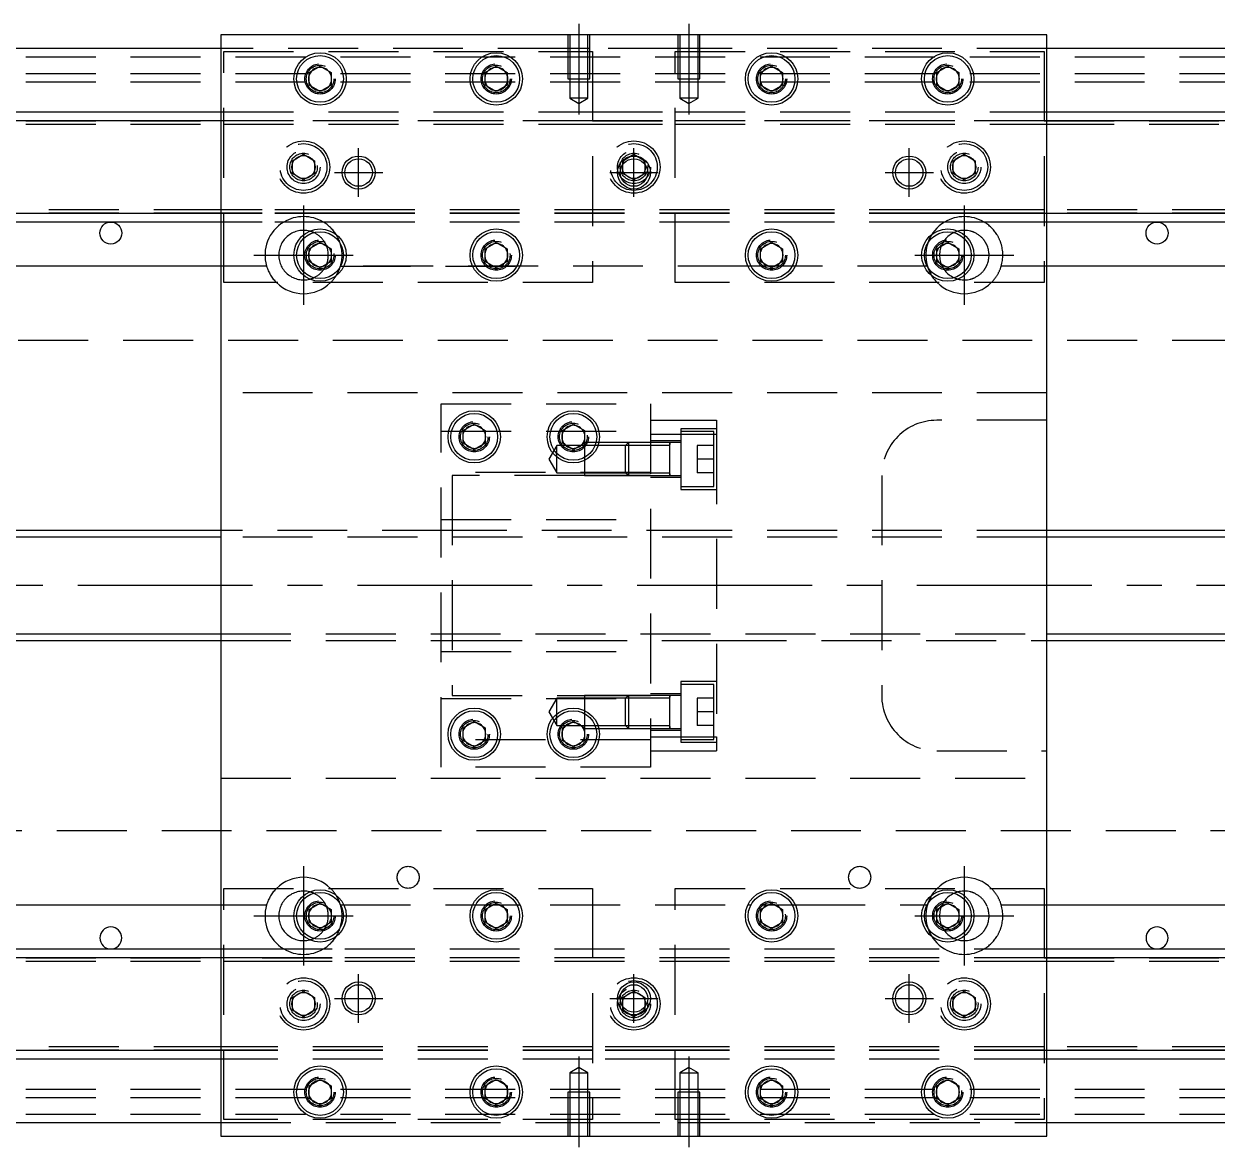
# Model space of a CAD drawing. Extents: x -20 to 872, y -271 to 102.
# Drawn here: x 209.2 to 425.9, y -102 to 102 of the extents above; entities that cross this region are included whole.
import ezdxf

# ---------------------------------------------------------------- set-up
doc = ezdxf.new("R2010")
doc.units = 0
doc.linetypes.add('CENTER', pattern=[50.8, 31.75, -6.35, 6.35, -6.35])
doc.linetypes.add('DASHED', pattern=[19.05, 12.7, -6.35])
doc.layers.get('0').update_dxf_attribs({"linetype": 'CONTINUOUS'})
doc.layers.add('CENTER', color=1, linetype='CENTER')

msp = doc.modelspace()

# ---------------------------------------------------------------- linework, layer by layer
at = {"color": 7, "linetype": 'CONTINUOUS'}
for p, q in [((395, 100), (245, 100)), ((245, 100), (245, -100)), ((395, -100), (395, 100)), ((245, 97.5), (0, 97.5)), ((640, 97.5), (395, 97.5)), ((261, 93.1547), (263, 94.309402)), ((263, 94.309402), (265, 93.1547)), ((293, 93.1547), (295, 94.309402)), ((295, 94.309402), (297, 93.1547)), ((343, 93.1547), (345, 94.309402)), ((345, 94.309402), (347, 93.1547)), ((375, 93.1547), (377, 94.309402)), ((377, 94.309402), (379, 93.1547)), ((261, 90.8453), (261, 93.1547)), ((265, 93.1547), (265, 90.8453)), ((293, 90.8453), (293, 93.1547)), ((297, 93.1547), (297, 90.8453)), ((343, 90.8453), (343, 93.1547)), ((347, 93.1547), (347, 90.8453)), ((375, 90.8453), (375, 93.1547)), ((379, 93.1547), (379, 90.8453)), ((263, 89.690598), (261, 90.8453)), ((265, 90.8453), (263, 89.690598)), ((295, 89.690598), (293, 90.8453)), ((297, 90.8453), (295, 89.690598)), ((345, 89.690598), (343, 90.8453)), ((347, 90.8453), (345, 89.690598)), ((377, 89.690598), (375, 90.8453)), ((379, 90.8453), (377, 89.690598)), ((0, 86), (245, 86)), ((395, 86), (640, 86)), ((0, 84.460392), (245, 84.460392)), ((395, 84.460392), (640, 84.460392)), ((245, 67.539608), (0, 67.539608)), ((640, 67.539608), (395, 67.539608)), ((245, 66), (0, 66)), ((640, 66), (395, 66)), ((261, 61.1547), (263, 62.309402)), ((261, 58.8453), (261, 61.1547)), ((263, 62.309402), (265, 61.1547)), ((265, 61.1547), (265, 58.8453)), ((293, 61.1547), (295, 62.309402)), ((293, 58.8453), (293, 61.1547)), ((295, 62.309402), (297, 61.1547)), ((297, 61.1547), (297, 58.8453)), ((343, 61.1547), (345, 62.309402)), ((343, 58.8453), (343, 61.1547)), ((345, 62.309402), (347, 61.1547)), ((347, 61.1547), (347, 58.8453)), ((375, 61.1547), (377, 62.309402)), ((375, 58.8453), (375, 61.1547)), ((377, 62.309402), (379, 61.1547)), ((379, 61.1547), (379, 58.8453)), ((263, 57.690598), (261, 58.8453)), ((265, 58.8453), (263, 57.690598)), ((295, 57.690598), (293, 58.8453)), ((297, 58.8453), (295, 57.690598)), ((345, 57.690598), (343, 58.8453)), ((347, 58.8453), (345, 57.690598)), ((377, 57.690598), (375, 58.8453)), ((379, 58.8453), (377, 57.690598)), ((245, 58), (146.708204, 58)), ((493.291796, 58), (395, 58)), ((289, 28.1547), (291, 29.309402)), ((291, 29.309402), (293, 28.1547)), ((307, 28.1547), (309, 29.309402)), ((309, 29.309402), (311, 28.1547)), ((289, 25.8453), (289, 28.1547)), ((293, 28.1547), (293, 25.8453)), ((307, 25.8453), (307, 28.1547)), ((311, 28.1547), (311, 25.8453)), ((291, 24.690598), (289, 25.8453)), ((293, 25.8453), (291, 24.690598)), ((309, 24.690598), (307, 25.8453)), ((311, 25.8453), (309, 24.690598)), ((326.5, 25.449674), (326.5, 25.949678)), ((326.5, 19.949668), (326.5, 20.449674)), ((245, 10), (28, 10)), ((583, 10), (395, 10)), ((28, -10), (245, -10)), ((395, -10), (583, -10)), ((289, -25.8453), (291, -24.690598)), ((289, -28.1547), (289, -25.8453)), ((291, -24.690598), (293, -25.8453)), ((293, -25.8453), (293, -28.1547)), ((307, -25.8453), (309, -24.690598)), ((307, -28.1547), (307, -25.8453)), ((309, -24.690598), (311, -25.8453)), ((311, -25.8453), (311, -28.1547)), ((326.5, -25.949678), (326.5, -25.94865)), ((291, -29.309402), (289, -28.1547)), ((293, -28.1547), (291, -29.309402)), ((309, -29.309402), (307, -28.1547)), ((311, -28.1547), (309, -29.309402)), ((146.708204, -58), (245, -58)), ((261, -58.8453), (263, -57.690598)), ((263, -57.690598), (265, -58.8453)), ((293, -58.8453), (295, -57.690598)), ((295, -57.690598), (297, -58.8453)), ((343, -58.8453), (345, -57.690598)), ((345, -57.690598), (347, -58.8453)), ((375, -58.8453), (377, -57.690598)), ((377, -57.690598), (379, -58.8453)), ((395, -58), (493.291796, -58)), ((261, -61.1547), (261, -58.8453)), ((265, -58.8453), (265, -61.1547)), ((293, -61.1547), (293, -58.8453)), ((297, -58.8453), (297, -61.1547)), ((343, -61.1547), (343, -58.8453)), ((347, -58.8453), (347, -61.1547)), ((375, -61.1547), (375, -58.8453)), ((379, -58.8453), (379, -61.1547)), ((263, -62.309402), (261, -61.1547)), ((265, -61.1547), (263, -62.309402)), ((295, -62.309402), (293, -61.1547)), ((297, -61.1547), (295, -62.309402)), ((345, -62.309402), (343, -61.1547)), ((347, -61.1547), (345, -62.309402)), ((377, -62.309402), (375, -61.1547)), ((379, -61.1547), (377, -62.309402)), ((0, -66), (245, -66)), ((395, -66), (640, -66)), ((0, -67.539608), (245, -67.539608)), ((395, -67.539608), (640, -67.539608)), ((245, -84.460392), (0, -84.460392)), ((640, -84.460392), (395, -84.460392)), ((245, -86), (0, -86)), ((640, -86), (395, -86)), ((261, -90.8453), (263, -89.690598)), ((261, -93.1547), (261, -90.8453)), ((263, -89.690598), (265, -90.8453)), ((265, -90.8453), (265, -93.1547)), ((293, -90.8453), (295, -89.690598)), ((293, -93.1547), (293, -90.8453)), ((295, -89.690598), (297, -90.8453)), ((297, -90.8453), (297, -93.1547)), ((343, -90.8453), (345, -89.690598)), ((343, -93.1547), (343, -90.8453)), ((345, -89.690598), (347, -90.8453)), ((347, -90.8453), (347, -93.1547)), ((375, -90.8453), (377, -89.690598)), ((375, -93.1547), (375, -90.8453)), ((377, -89.690598), (379, -90.8453)), ((379, -90.8453), (379, -93.1547)), ((263, -94.309402), (261, -93.1547)), ((265, -93.1547), (263, -94.309402)), ((295, -94.309402), (293, -93.1547)), ((297, -93.1547), (295, -94.309402)), ((345, -94.309402), (343, -93.1547)), ((347, -93.1547), (345, -94.309402)), ((377, -94.309402), (375, -93.1547)), ((379, -93.1547), (377, -94.309402)), ((0, -97.5), (245, -97.5)), ((395, -97.5), (640, -97.5)), ((245, -100), (395, -100))]:
    msp.add_line(p, q, dxfattribs=at)
at = {"color": 3, "linetype": 'DASHED'}
for p, q in [((308.000006, 100), (308.000006, 92)), ((308.35, 100), (308.35, 92)), ((311.65, 92), (311.65, 100)), ((311.999994, 92), (311.999994, 100)), ((328.000006, 100), (328.000006, 92)), ((328.35, 100), (328.35, 92)), ((331.65, 92), (331.65, 100)), ((331.999994, 92), (331.999994, 100)), ((0, 96), (640, 96)), ((308.000006, 97.5), (245, 97.5)), ((245.5, 55), (245.5, 97)), ((245.5, 97), (312.5, 97)), ((311.999994, 97.5), (308.000006, 97.5)), ((328.000006, 97.5), (311.999994, 97.5)), ((312.5, 97), (312.5, 55)), ((327.5, 97), (394.5, 97)), ((327.5, 55), (327.5, 97)), ((331.999994, 97.5), (328.000006, 97.5)), ((395, 97.5), (331.999994, 97.5)), ((394.5, 97), (394.5, 55)), ((0, 93), (640, 93)), ((0, 91.5), (640, 91.5)), ((308.000006, 92), (311.999994, 92)), ((308.35, 92), (308.35, 88.5)), ((311.65, 88.5), (311.65, 92)), ((328.000006, 92), (331.999994, 92)), ((328.35, 92), (328.35, 88.5)), ((331.65, 88.5), (331.65, 92)), ((342.5, 92), (342.518502, 92.303588)), ((374.5, 92), (374.512884, 92.253488)), ((311.65, 88.5), (308.35, 88.5)), ((308.35, 88.5), (310, 87.547372)), ((310, 87.547372), (311.65, 88.5)), ((331.65, 88.5), (328.35, 88.5)), ((328.35, 88.5), (330, 87.547372)), ((330, 87.547372), (331.65, 88.5)), ((245, 86), (245.5, 86)), ((245.5, 86), (312.5, 86)), ((312.5, 86), (327.5, 86)), ((327.5, 86), (394.5, 86)), ((394.5, 86), (395, 86)), ((0, 84.403994), (245.5, 84.403994)), ((0, 83.8), (245.5, 83.8)), ((245, 84.460392), (245.5, 84.460392)), ((245.5, 84.460392), (312.5, 84.460392)), ((312.5, 84.403994), (245.5, 84.403994)), ((245.5, 83.8), (312.5, 83.8)), ((312.5, 84.460392), (327.5, 84.460392)), ((312.5, 84.403994), (327.5, 84.403994)), ((312.5, 83.8), (327.5, 83.8)), ((327.5, 84.460392), (394.5, 84.460392)), ((394.5, 84.403994), (327.5, 84.403994)), ((327.5, 83.8), (394.5, 83.8)), ((394.5, 84.460392), (395, 84.460392)), ((394.5, 84.403994), (640, 84.403994)), ((394.5, 83.8), (640, 83.8)), ((258, 77.1547), (260, 78.309402)), ((260, 78.309402), (262, 77.1547)), ((318, 77.1547), (320, 78.309402)), ((320, 78.309402), (322, 77.1547)), ((378, 77.1547), (380, 78.309402)), ((380, 78.309402), (382, 77.1547)), ((258, 74.8453), (258, 77.1547)), ((262, 77.1547), (262, 74.8453)), ((262.483582, 76.286038), (262.5, 76)), ((318, 74.8453), (318, 77.1547)), ((322, 77.1547), (322, 74.8453)), ((322.483582, 76.286038), (322.5, 76)), ((377.5, 76), (377.534018, 76.411016)), ((378, 74.8453), (378, 77.1547)), ((382, 77.1547), (382, 74.8453)), ((260, 73.690598), (258, 74.8453)), ((262, 74.8453), (260, 73.690598)), ((320, 73.690598), (318, 74.8453)), ((322, 74.8453), (320, 73.690598)), ((380, 73.690598), (378, 74.8453)), ((382, 74.8453), (380, 73.690598)), ((245.5, 68.2), (0, 68.2)), ((245.5, 67.596006), (0, 67.596006)), ((245.5, 67.539608), (245, 67.539608)), ((252.5, 68.2), (245.5, 68.2)), ((252.5, 67.596006), (245.5, 67.596006)), ((252.5, 67.539608), (245.5, 67.539608)), ((267.5, 68.2), (252.5, 68.2)), ((267.5, 67.596006), (252.5, 67.596006)), ((267.5, 67.539608), (252.5, 67.539608)), ((394.5, 68.2), (267.5, 68.2)), ((394.5, 67.596006), (267.5, 67.596006)), ((394.5, 67.539608), (267.5, 67.539608)), ((387.5, 68.2), (372.5, 68.2)), ((387.5, 67.596006), (372.5, 67.596006)), ((387.5, 67.539608), (372.5, 67.539608)), ((640, 68.2), (394.5, 68.2)), ((640, 67.596006), (394.5, 67.596006)), ((395, 67.539608), (394.5, 67.539608)), ((245.5, 66), (245, 66)), ((252.5, 66), (245.5, 66)), ((267.5, 66), (252.5, 66)), ((394.5, 66), (267.5, 66)), ((387.5, 66), (372.5, 66)), ((395, 66), (394.5, 66)), ((265.483582, 60.286038), (265.5, 60)), ((297.483582, 60.286038), (297.5, 60)), ((342.5, 60), (342.518502, 60.303588)), ((374.5, 60), (374.512884, 60.253488)), ((245.5, 58), (245, 58)), ((253.291796, 58), (245.5, 58)), ((340.691578, 58), (266.708204, 58)), ((266.708204, 58), (299.308422, 58)), ((291.25, 58), (290.691578, 58)), ((293.112542, 58), (291.25, 58)), ((293.5, 58), (293.112542, 58)), ((294.359688, 58), (293.5, 58)), ((294.464102, 58), (294.359688, 58)), ((295.535898, 58), (294.464102, 58)), ((295.640312, 58), (295.535898, 58)), ((296.5, 58), (295.640312, 58)), ((296.887458, 58), (296.5, 58)), ((298.75, 58), (296.887458, 58)), ((299.308422, 58), (298.75, 58)), ((341.25, 58), (340.691578, 58)), ((343.112542, 58), (341.25, 58)), ((343.5, 58), (343.112542, 58)), ((344.359688, 58), (343.5, 58)), ((344.464102, 58), (344.359688, 58)), ((345.535898, 58), (344.464102, 58)), ((345.640312, 58), (345.535898, 58)), ((346.5, 58), (345.640312, 58)), ((346.887458, 58), (346.5, 58)), ((348.75, 58), (346.887458, 58)), ((349.308422, 58), (348.75, 58)), ((373.291796, 58), (349.308422, 58)), ((394.5, 58), (386.708204, 58)), ((395, 58), (394.5, 58)), ((312.5, 55), (245.5, 55)), ((394.5, 55), (327.5, 55)), ((640, 44.5), (5.640312, 44.5)), ((395, 35), (245, 35)), ((285, 33), (323, 33)), ((285, -33), (285, 33)), ((323, 33), (323, -33)), ((323, 30), (335, 30)), ((328.5, 28.449674), (328.5, 17.449674)), ((335, 28.449674), (328.5, 28.449674)), ((335, 30), (335, 27.495454)), ((395, 30), (375, 30)), ((285, 28), (323, 28)), ((288.5, 27), (288.518502, 27.303588)), ((311.483582, 27.286038), (311.5, 27)), ((323, 27.495454), (335, 27.495454)), ((328.5, 26.249674), (323, 26.249674)), ((334.5, 27.949674), (328.5, 27.949674)), ((334.5, 17.949674), (334.5, 27.949674)), ((335, 27.495454), (335, -27.495454)), ((306, 25.449674), (304.556624, 22.949674)), ((306, 20.449674), (306, 25.449674)), ((307.583494, 25.449674), (306, 25.449674)), ((307.59475, 25.439464), (307.583494, 25.449674)), ((310.416436, 25.449674), (307.583494, 25.449674)), ((310.416506, 25.449674), (310.32061, 25.367214)), ((311, 25.449674), (310.416436, 25.449674)), ((311.268656, 25.949668), (311, 25.949668)), ((311, 25.8453), (311, 25.5)), ((311, 25.5), (311, 25.112542)), ((318.49998, 25.449674), (311, 25.449674)), ((311, 25.112542), (311, 23.25)), ((311.541516, 25.949668), (311.268656, 25.949668)), ((313.118168, 25.949668), (311.541516, 25.949668)), ((313.632418, 25.949668), (313.118168, 25.949668)), ((318.99998, 25.949668), (313.632418, 25.949668)), ((319, 25.949674), (318.5, 25.449674)), ((318.5, 20.449674), (318.5, 25.449674)), ((323, 25.449674), (318.5, 25.449674)), ((323, 25.949668), (318.999994, 25.949668)), ((319, 25.949674), (319, 19.949674)), ((323, 25.949674), (319, 25.949674)), ((326.505, 25.949674), (323.00002, 25.949674)), ((326.5, 25.449674), (323.00002, 25.449674)), ((328.5, 25.949674), (326.495, 25.949674)), ((326.5, 25.599876), (326.5, 25.949674)), ((326.5, 25.949674), (326.5, 25.599876)), ((326.5, 20.29947), (326.5, 25.599876)), ((331.5, 25.449674), (331.5, 22.949674)), ((334.5, 25.449674), (331.5, 25.449674)), ((304.556624, 22.949674), (306, 20.449674)), ((311, 23.25), (311, 22.691578)), ((311, 22.691578), (311, 19.949678)), ((331.5, 22.949674), (331.5, 20.449674)), ((334.5, 22.949674), (331.5, 22.949674)), ((323, 20.5), (285, 20.5)), ((287, 20), (287, -20)), ((311, 20), (287, 20)), ((306, 20.449674), (311, 20.449674)), ((311, 20.449674), (318.49998, 20.449674)), ((318.949674, 20), (311, 20)), ((311, 19.949678), (318.99998, 19.949678)), ((318.5, 20.449674), (323, 20.449674)), ((318.5, 20.449674), (319, 19.949674)), ((323, 20), (318.949674, 20)), ((318.999994, 19.949678), (323, 19.949678)), ((319, 19.949674), (323, 19.949674)), ((323, 19.649674), (328.5, 19.649674)), ((323.00002, 20.449674), (326.5, 20.449674)), ((323.00002, 19.949674), (326.505, 19.949674)), ((326.495, 19.949674), (328.5, 19.949674)), ((326.5, 19.949674), (326.5, 20.29947)), ((326.5, 20.29947), (326.5, 19.949674)), ((334.5, 20.449674), (331.5, 20.449674)), ((365, 20), (365, -20)), ((328.5, 17.949674), (334.5, 17.949674)), ((328.5, 17.449674), (335, 17.449674)), ((285, 12), (323, 12)), ((287, 10), (245, 10)), ((395, 8.75), (245, 8.75)), ((335, 10), (287, 10)), ((395, 10), (335, 10)), ((245, -8.75), (395, -8.75)), ((245, -10), (287, -10)), ((287, -10), (335, -10)), ((335, -10), (395, -10)), ((285, -12), (323, -12)), ((328.5, -17.449674), (328.5, -28.449674)), ((335, -17.449674), (328.5, -17.449674)), ((334.5, -17.949674), (328.5, -17.949674)), ((334.5, -27.949674), (334.5, -17.949674)), ((285, -20.5), (323, -20.5)), ((287, -20), (311, -20)), ((306, -20.449674), (304.556624, -22.949674)), ((306, -25.449674), (306, -20.449674)), ((311, -20.449674), (306, -20.449674)), ((311, -19.949678), (311, -22.691578)), ((318.99998, -19.949678), (311, -19.949678)), ((311, -20), (318.949674, -20)), ((318.49998, -20.449674), (311, -20.449674)), ((319, -19.949674), (318.5, -20.449674)), ((318.5, -25.449674), (318.5, -20.449674)), ((323, -20.449674), (318.5, -20.449674)), ((318.949674, -20), (323, -20)), ((323, -19.949678), (318.999994, -19.949678)), ((319, -19.949674), (319, -25.949674)), ((323, -19.949674), (319, -19.949674)), ((328.5, -19.649674), (323, -19.649674)), ((326.505, -19.949674), (323.00002, -19.949674)), ((326.5, -20.449674), (323.00002, -20.449674)), ((328.5, -19.949674), (326.495, -19.949674)), ((326.5, -20.29947), (326.5, -19.949674)), ((326.5, -19.949674), (326.5, -20.29947)), ((326.5, -25.599876), (326.5, -20.29947)), ((331.5, -20.449674), (331.5, -22.949674)), ((334.5, -20.449674), (331.5, -20.449674)), ((304.556624, -22.949674), (306, -25.449674)), ((311, -22.691578), (311, -23.25)), ((311, -23.25), (311, -25.112542)), ((334.5, -22.949674), (331.5, -22.949674)), ((331.5, -22.949674), (331.5, -25.449674)), ((306, -25.449674), (307.583654, -25.449674)), ((307.583654, -25.449674), (310.416258, -25.449674)), ((310.416258, -25.449674), (311, -25.449674)), ((311, -25.112542), (311, -25.5)), ((311, -25.449674), (318.49998, -25.449674)), ((311, -25.5), (311, -25.8453)), ((311, -25.949668), (311.268656, -25.949668)), ((311.268656, -25.949668), (311.541516, -25.949668)), ((311.541516, -25.949668), (313.118168, -25.949668)), ((313.118168, -25.949668), (313.632418, -25.949668)), ((313.632418, -25.949668), (318.99998, -25.949668)), ((318.5, -25.449674), (323, -25.449674)), ((318.5, -25.449674), (319, -25.949674)), ((318.999994, -25.949668), (323, -25.949668)), ((319, -25.949674), (323, -25.949674)), ((323.00002, -25.449674), (326.5, -25.449674)), ((323.00002, -25.949674), (326.505, -25.949674)), ((326.495, -25.949674), (328.5, -25.949674)), ((326.5, -25.949674), (326.5, -25.599876)), ((326.5, -25.599876), (326.5, -25.949674)), ((334.5, -25.449674), (331.5, -25.449674)), ((323, -28), (285, -28)), ((288.5, -27), (288.518502, -26.696412)), ((306.5, -27), (306.518502, -26.696412)), ((323, -26.249674), (328.5, -26.249674)), ((323, -27.495454), (335, -27.495454)), ((328.5, -27.949674), (334.5, -27.949674)), ((335, -27.495454), (335, -30)), ((323, -30), (335, -30)), ((328.5, -28.449674), (335, -28.449674)), ((375, -30), (395, -30)), ((323, -33), (285, -33)), ((245, -35), (395, -35)), ((5.640312, -44.5), (640, -44.5)), ((245.5, -97), (245.5, -55)), ((245.5, -55), (312.5, -55)), ((312.5, -55), (312.5, -97)), ((327.5, -55), (394.5, -55)), ((327.5, -97), (327.5, -55)), ((394.5, -55), (394.5, -97)), ((245, -58), (245.5, -58)), ((245.5, -58), (253.291796, -58)), ((266.708204, -58), (290.691578, -58)), ((266.708204, -58), (343.112542, -58)), ((290.691578, -58), (291.25, -58)), ((291.25, -58), (293.112542, -58)), ((293.112542, -58), (293.5, -58)), ((293.5, -58), (294.359688, -58)), ((294.359688, -58), (294.464102, -58)), ((294.464102, -58), (295.535898, -58)), ((295.535898, -58), (295.640312, -58)), ((295.640312, -58), (296.5, -58)), ((296.5, -58), (296.887458, -58)), ((296.887458, -58), (298.75, -58)), ((298.75, -58), (299.308422, -58)), ((340.691578, -58), (341.25, -58)), ((343.112542, -58), (343.5, -58)), ((343.5, -58), (344.359688, -58)), ((344.359688, -58), (344.464102, -58)), ((344.464102, -58), (345.535898, -58)), ((345.535898, -58), (345.640312, -58)), ((345.640312, -58), (346.5, -58)), ((346.5, -58), (346.887458, -58)), ((346.887458, -58), (348.75, -58)), ((348.75, -58), (349.308422, -58)), ((349.308422, -58), (373.291796, -58)), ((386.708204, -58), (395, -58)), ((260.5, -60), (260.512884, -59.746512)), ((347.483582, -59.713962), (347.5, -60)), ((245, -66), (245.5, -66)), ((245.5, -66), (252.5, -66)), ((252.5, -66), (267.5, -66)), ((267.5, -66), (394.5, -66)), ((394.5, -66), (395, -66)), ((0, -67.596006), (245.5, -67.596006)), ((0, -68.2), (245.5, -68.2)), ((245, -67.539608), (245.5, -67.539608)), ((245.5, -67.539608), (252.5, -67.539608)), ((252.5, -67.596006), (245.5, -67.596006)), ((245.5, -68.2), (252.5, -68.2)), ((252.5, -67.539608), (267.5, -67.539608)), ((252.5, -67.596006), (267.5, -67.596006)), ((252.5, -68.2), (267.5, -68.2)), ((267.5, -67.539608), (394.5, -67.539608)), ((394.5, -67.596006), (267.5, -67.596006)), ((267.5, -68.2), (394.5, -68.2)), ((394.5, -67.539608), (395, -67.539608)), ((394.5, -67.596006), (640, -67.596006)), ((394.5, -68.2), (640, -68.2)), ((258, -74.8453), (260, -73.690598)), ((258, -77.1547), (258, -74.8453)), ((260, -73.690598), (262, -74.8453)), ((262, -74.8453), (262, -77.1547)), ((262.483582, -75.713962), (262.5, -76)), ((318, -74.8453), (320, -73.690598)), ((318, -77.1547), (318, -74.8453)), ((320, -73.690598), (322, -74.8453)), ((322, -74.8453), (322, -77.1547)), ((322.483582, -75.713962), (322.5, -76)), ((378, -74.8453), (380, -73.690598)), ((378, -77.1547), (378, -74.8453)), ((380, -73.690598), (382, -74.8453)), ((382, -74.8453), (382, -77.1547)), ((382.483582, -75.713962), (382.5, -76)), ((260, -78.309402), (258, -77.1547)), ((262, -77.1547), (260, -78.309402)), ((320, -78.309402), (318, -77.1547)), ((322, -77.1547), (320, -78.309402)), ((380, -78.309402), (378, -77.1547)), ((382, -77.1547), (380, -78.309402)), ((245.5, -83.8), (0, -83.8)), ((245.5, -84.403994), (0, -84.403994)), ((245.5, -84.460392), (245, -84.460392)), ((312.5, -83.8), (245.5, -83.8)), ((312.5, -84.403994), (245.5, -84.403994)), ((312.5, -84.460392), (245.5, -84.460392)), ((327.5, -83.8), (312.5, -83.8)), ((327.5, -84.403994), (312.5, -84.403994)), ((327.5, -84.460392), (312.5, -84.460392)), ((394.5, -83.8), (327.5, -83.8)), ((394.5, -84.403994), (327.5, -84.403994)), ((394.5, -84.460392), (327.5, -84.460392)), ((640, -83.8), (394.5, -83.8)), ((640, -84.403994), (394.5, -84.403994)), ((395, -84.460392), (394.5, -84.460392)), ((245.5, -86), (245, -86)), ((312.5, -86), (245.5, -86)), ((327.5, -86), (312.5, -86)), ((394.5, -86), (327.5, -86)), ((395, -86), (394.5, -86)), ((310, -87.547372), (308.35, -88.5)), ((308.35, -88.5), (311.65, -88.5)), ((308.35, -88.5), (308.35, -92)), ((311.65, -88.5), (310, -87.547372)), ((311.65, -92), (311.65, -88.5)), ((330, -87.547372), (328.35, -88.5)), ((328.35, -88.5), (331.65, -88.5)), ((328.35, -88.5), (328.35, -92)), ((331.65, -88.5), (330, -87.547372)), ((331.65, -92), (331.65, -88.5)), ((0, -91.5), (640, -91.5)), ((0, -93), (640, -93)), ((311.999994, -92), (308.000006, -92)), ((308.000006, -92), (308.000006, -100)), ((308.35, -92), (308.35, -100)), ((311.65, -100), (311.65, -92)), ((311.999994, -100), (311.999994, -92)), ((331.999994, -92), (328.000006, -92)), ((328.000006, -92), (328.000006, -100)), ((328.35, -92), (328.35, -100)), ((331.65, -100), (331.65, -92)), ((331.999994, -100), (331.999994, -92)), ((342.5, -92), (342.518502, -91.696412)), ((379.483582, -91.713962), (379.5, -92)), ((0, -96), (640, -96)), ((245, -97.5), (308.000006, -97.5)), ((312.5, -97), (245.5, -97)), ((308.000006, -97.5), (311.999994, -97.5)), ((311.999994, -97.5), (328.000006, -97.5)), ((394.5, -97), (327.5, -97)), ((328.000006, -97.5), (331.999994, -97.5)), ((331.999994, -97.5), (395, -97.5))]:
    msp.add_line(p, q, dxfattribs=at)
at = {"color": 3, "linetype": 'CONTINUOUS'}
for p, q in [((245, 8.75), (28, 8.75)), ((583, 8.75), (395, 8.75)), ((28, -8.75), (245, -8.75)), ((395, -8.75), (583, -8.75))]:
    msp.add_line(p, q, dxfattribs=at)
at = {"color": 7, "linetype": 'CONTINUOUS'}
for centre, radius in [((263, 92), 4.75), ((263, 92), 4.25), ((295, 92), 4.75), ((295, 92), 4.25), ((345, 92), 4.75), ((345, 92), 4.25), ((377, 92), 4.75), ((377, 92), 4.25), ((260, 76), 2.1), ((320, 76), 2.1), ((380, 76), 2.1), ((270, 75), 2.5), ((320, 75), 3), ((320, 75), 2.5), ((370, 75), 2.5), ((225, 64), 2), ((415, 64), 2), ((263, 60), 4.75), ((263, 60), 4.25), ((295, 60), 4.75), ((295, 60), 4.25), ((345, 60), 4.75), ((345, 60), 4.25), ((377, 60), 4.75), ((377, 60), 4.25), ((291, 27), 4.75), ((291, 27), 4.25), ((309, 27), 4.75), ((309, 27), 4.25), ((291, -27), 4.75), ((291, -27), 4.25), ((309, -27), 4.75), ((309, -27), 4.25), ((263, -60), 4.75), ((263, -60), 4.25), ((295, -60), 4.75), ((295, -60), 4.25), ((345, -60), 4.75), ((345, -60), 4.25), ((377, -60), 4.75), ((377, -60), 4.25), ((270, -75), 2.5), ((320, -75), 3), ((320, -75), 2.5), ((370, -75), 2.5), ((260, -76), 2.1), ((320, -76), 2.1), ((380, -76), 2.1), ((263, -92), 4.75), ((263, -92), 4.25), ((295, -92), 4.75), ((295, -92), 4.25), ((345, -92), 4.75), ((345, -92), 4.25), ((377, -92), 4.75), ((377, -92), 4.25)]:
    msp.add_circle(centre, radius, dxfattribs=at)
at = {"color": 3, "linetype": 'DASHED'}
for centre, radius in [((263, 92), 2.75), ((263, 92), 2.5), ((295, 92), 2.75), ((295, 92), 2.5), ((345, 92), 2.75), ((345, 92), 2.5), ((377, 92), 2.75), ((377, 92), 2.5), ((260, 76), 4.75), ((260, 76), 4.25), ((320, 76), 4.75), ((320, 76), 4.25), ((380, 76), 4.75), ((380, 76), 4.25), ((260, 76), 3), ((260, 76), 2.5), ((320, 76), 3), ((320, 76), 2.5), ((380, 76), 3), ((380, 76), 2.5), ((263, 60), 2.75), ((263, 60), 2.5), ((295, 60), 2.75), ((295, 60), 2.5), ((345, 60), 2.75), ((345, 60), 2.5), ((377, 60), 2.75), ((377, 60), 2.5), ((291, 27), 2.75), ((291, 27), 2.5), ((309, 27), 2.75), ((309, 27), 2.5), ((291, -27), 2.75), ((291, -27), 2.5), ((309, -27), 2.75), ((309, -27), 2.5), ((279, -53), 2), ((361, -53), 2), ((263, -60), 2.75), ((263, -60), 2.5), ((295, -60), 2.75), ((295, -60), 2.5), ((345, -60), 2.75), ((345, -60), 2.5), ((377, -60), 2.75), ((377, -60), 2.5), ((260, -76), 4.75), ((320, -76), 4.75), ((380, -76), 4.75), ((260, -76), 4.25), ((260, -76), 3), ((260, -76), 2.5), ((320, -76), 4.25), ((320, -76), 3), ((320, -76), 2.5), ((380, -76), 4.25), ((380, -76), 3), ((380, -76), 2.5), ((263, -92), 2.75), ((263, -92), 2.5), ((295, -92), 2.75), ((295, -92), 2.5), ((345, -92), 2.75), ((345, -92), 2.5), ((377, -92), 2.75), ((377, -92), 2.5)]:
    msp.add_circle(centre, radius, dxfattribs=at)
at = {"color": 3, "linetype": 'CONTINUOUS'}
for centre in [(270, 75), (370, 75), (270, -75), (370, -75)]:
    msp.add_circle(centre, 3, dxfattribs=at)
at = {"color": 7, "linetype": 'CONTINUOUS'}
for centre, radius, start, end in [((263, 92), 2.1, 137.75279, 162.24721), ((263, 92), 2.1, 102.24721, 137.75279), ((263, 92), 2.1, 77.75279, 102.24721), ((263, 92), 2.1, 42.24721, 77.75279), ((263, 92), 2.1, 17.75279, 42.24721), ((295, 92), 2.1, 137.75279, 162.24721), ((295, 92), 2.1, 102.24721, 137.75279), ((295, 92), 2.1, 77.75279, 102.24721), ((295, 92), 2.1, 42.24721, 77.75279), ((295, 92), 2.1, 17.75279, 42.24721), ((345, 92), 2.1, 137.75279, 162.24721), ((345, 92), 2.1, 102.24721, 137.75279), ((345, 92), 2.1, 77.75279, 102.24721), ((345, 92), 2.1, 42.24721, 77.75279), ((345, 92), 2.1, 17.75279, 42.24721), ((377, 92), 2.1, 137.75279, 162.24721), ((377, 92), 2.1, 102.24721, 137.75279), ((377, 92), 2.1, 77.75279, 102.24721), ((377, 92), 2.1, 42.24721, 77.75279), ((377, 92), 2.1, 17.75279, 42.24721), ((263, 92), 2.1, 162.24721, 180), ((263, 92), 2.1, 180, 197.75279), ((263, 92), 2.1, 197.75279, 222.24721), ((263, 92), 2.1, 317.75279, 342.24721), ((263, 92), 2.1, 342.24721, 17.75279), ((295, 92), 2.1, 162.24721, 180), ((295, 92), 2.1, 180, 197.75279), ((295, 92), 2.1, 197.75279, 222.24721), ((295, 92), 2.1, 317.75279, 342.24721), ((295, 92), 2.1, 342.24721, 17.75279), ((345, 92), 2.1, 162.24721, 180), ((345, 92), 2.1, 180, 197.75279), ((345, 92), 2.1, 197.75279, 222.24721), ((345, 92), 2.1, 317.75279, 342.24721), ((345, 92), 2.1, 342.24721, 17.75279), ((377, 92), 2.1, 162.24721, 180), ((377, 92), 2.1, 180, 197.75279), ((377, 92), 2.1, 197.75279, 222.24721), ((377, 92), 2.1, 317.75279, 342.24721), ((377, 92), 2.1, 342.24721, 17.75279), ((263, 92), 2.1, 222.24721, 257.75279), ((263, 92), 2.1, 257.75279, 282.24721), ((263, 92), 2.1, 282.24721, 317.75279), ((295, 92), 2.1, 222.24721, 257.75279), ((295, 92), 2.1, 257.75279, 282.24721), ((295, 92), 2.1, 282.24721, 317.75279), ((345, 92), 2.1, 222.24721, 257.75279), ((345, 92), 2.1, 257.75279, 282.24721), ((345, 92), 2.1, 282.24721, 317.75279), ((377, 92), 2.1, 222.24721, 257.75279), ((377, 92), 2.1, 257.75279, 282.24721), ((377, 92), 2.1, 282.24721, 317.75279), ((263, 60), 2.1, 137.75279, 162.24721), ((263, 60), 2.1, 102.24721, 137.75279), ((263, 60), 2.1, 77.75279, 102.24721), ((263, 60), 2.1, 42.24721, 77.75279), ((263, 60), 2.1, 17.75279, 42.24721), ((295, 60), 2.1, 137.75279, 162.24721), ((295, 60), 2.1, 102.24721, 137.75279), ((295, 60), 2.1, 77.75279, 102.24721), ((295, 60), 2.1, 42.24721, 77.75279), ((295, 60), 2.1, 17.75279, 42.24721), ((345, 60), 2.1, 137.75279, 162.24721), ((345, 60), 2.1, 102.24721, 137.75279), ((345, 60), 2.1, 77.75279, 102.24721), ((345, 60), 2.1, 42.24721, 77.75279), ((345, 60), 2.1, 17.75279, 42.24721), ((377, 60), 2.1, 137.75279, 162.24721), ((377, 60), 2.1, 102.24721, 137.75279), ((377, 60), 2.1, 77.75279, 102.24721), ((377, 60), 2.1, 42.24721, 77.75279), ((377, 60), 2.1, 17.75279, 42.24721), ((263, 60), 2.1, 162.24721, 180), ((263, 60), 2.1, 180, 197.75279), ((263, 60), 2.1, 197.75279, 222.24721), ((263, 60), 2.1, 222.24721, 257.75279), ((263, 60), 2.1, 282.24721, 317.75279), ((263, 60), 2.1, 317.75279, 342.24721), ((263, 60), 2.1, 342.24721, 17.75279), ((295, 60), 2.1, 162.24721, 180), ((295, 60), 2.1, 180, 197.75279), ((295, 60), 2.1, 197.75279, 222.24721), ((295, 60), 2.1, 222.24721, 257.75279), ((295, 60), 2.1, 282.24721, 317.75279), ((295, 60), 2.1, 317.75279, 342.24721), ((295, 60), 2.1, 342.24721, 17.75279), ((345, 60), 2.1, 162.24721, 180), ((345, 60), 2.1, 180, 197.75279), ((345, 60), 2.1, 197.75279, 222.24721), ((345, 60), 2.1, 222.24721, 257.75279), ((345, 60), 2.1, 282.24721, 317.75279), ((345, 60), 2.1, 317.75279, 342.24721), ((345, 60), 2.1, 342.24721, 17.75279), ((377, 60), 2.1, 162.24721, 180), ((377, 60), 2.1, 180, 197.75279), ((377, 60), 2.1, 197.75279, 222.24721), ((377, 60), 2.1, 222.24721, 257.75279), ((377, 60), 2.1, 282.24721, 317.75279), ((377, 60), 2.1, 317.75279, 342.24721), ((377, 60), 2.1, 342.24721, 17.75279), ((263, 60), 2.1, 257.75279, 282.24721), ((295, 60), 2.1, 257.75279, 282.24721), ((345, 60), 2.1, 257.75279, 282.24721), ((377, 60), 2.1, 257.75279, 282.24721), ((291, 27), 2.1, 137.75279, 162.24721), ((291, 27), 2.1, 102.24721, 137.75279), ((291, 27), 2.1, 77.75279, 102.24721), ((291, 27), 2.1, 42.24721, 77.75279), ((291, 27), 2.1, 17.75279, 42.24721), ((309, 27), 2.1, 137.75279, 162.24721), ((309, 27), 2.1, 102.24721, 137.75279), ((309, 27), 2.1, 77.75279, 102.24721), ((309, 27), 2.1, 42.24721, 77.75279), ((309, 27), 2.1, 17.75279, 42.24721), ((291, 27), 2.1, 162.24721, 180), ((291, 27), 2.1, 180, 197.75279), ((291, 27), 2.1, 197.75279, 222.24721), ((291, 27), 2.1, 317.75279, 342.24721), ((291, 27), 2.1, 342.24721, 17.75279), ((309, 27), 2.1, 162.24721, 180), ((309, 27), 2.1, 180, 197.75279), ((309, 27), 2.1, 197.75279, 222.24721), ((309, 27), 2.1, 317.75279, 342.24721), ((309, 27), 2.1, 342.24721, 17.75279), ((291, 27), 2.1, 222.24721, 257.75279), ((291, 27), 2.1, 257.75279, 282.24721), ((291, 27), 2.1, 282.24721, 317.75279), ((309, 27), 2.1, 222.24721, 257.75279), ((309, 27), 2.1, 257.75279, 282.24721), ((309, 27), 2.1, 282.24721, 317.75279), ((291, -27), 2.1, 137.75279, 162.24721), ((291, -27), 2.1, 102.24721, 137.75279), ((291, -27), 2.1, 77.75279, 102.24721), ((291, -27), 2.1, 42.24721, 77.75279), ((291, -27), 2.1, 17.75279, 42.24721), ((309, -27), 2.1, 137.75279, 162.24721), ((309, -27), 2.1, 102.24721, 137.75279), ((309, -27), 2.1, 77.75279, 102.24721), ((309, -27), 2.1, 42.24721, 77.75279), ((309, -27), 2.1, 17.75279, 42.24721), ((291, -27), 2.1, 162.24721, 180), ((291, -27), 2.1, 180, 197.75279), ((291, -27), 2.1, 197.75279, 222.24721), ((291, -27), 2.1, 317.75279, 342.24721), ((291, -27), 2.1, 342.24721, 17.75279), ((309, -27), 2.1, 162.24721, 180), ((309, -27), 2.1, 180, 197.75279), ((309, -27), 2.1, 197.75279, 222.24721), ((309, -27), 2.1, 317.75279, 342.24721), ((309, -27), 2.1, 342.24721, 17.75279), ((291, -27), 2.1, 222.24721, 257.75279), ((291, -27), 2.1, 257.75279, 282.24721), ((291, -27), 2.1, 282.24721, 317.75279), ((309, -27), 2.1, 222.24721, 257.75279), ((309, -27), 2.1, 257.75279, 282.24721), ((309, -27), 2.1, 282.24721, 317.75279), ((263, -60), 2.1, 102.24721, 137.75279), ((263, -60), 2.1, 77.75279, 102.24721), ((263, -60), 2.1, 42.24721, 77.75279), ((295, -60), 2.1, 102.24721, 137.75279), ((295, -60), 2.1, 77.75279, 102.24721), ((295, -60), 2.1, 42.24721, 77.75279), ((345, -60), 2.1, 102.24721, 137.75279), ((345, -60), 2.1, 77.75279, 102.24721), ((345, -60), 2.1, 42.24721, 77.75279), ((377, -60), 2.1, 102.24721, 137.75279), ((377, -60), 2.1, 77.75279, 102.24721), ((377, -60), 2.1, 42.24721, 77.75279), ((263, -60), 2.1, 162.24721, 180), ((263, -60), 2.1, 180, 197.75279), ((263, -60), 2.1, 137.75279, 162.24721), ((263, -60), 2.1, 197.75279, 222.24721), ((263, -60), 2.1, 17.75279, 42.24721), ((263, -60), 2.1, 317.75279, 342.24721), ((263, -60), 2.1, 342.24721, 17.75279), ((295, -60), 2.1, 162.24721, 180), ((295, -60), 2.1, 180, 197.75279), ((295, -60), 2.1, 137.75279, 162.24721), ((295, -60), 2.1, 197.75279, 222.24721), ((295, -60), 2.1, 17.75279, 42.24721), ((295, -60), 2.1, 317.75279, 342.24721), ((295, -60), 2.1, 342.24721, 17.75279), ((345, -60), 2.1, 162.24721, 180), ((345, -60), 2.1, 180, 197.75279), ((345, -60), 2.1, 137.75279, 162.24721), ((345, -60), 2.1, 197.75279, 222.24721), ((345, -60), 2.1, 17.75279, 42.24721), ((345, -60), 2.1, 317.75279, 342.24721), ((345, -60), 2.1, 342.24721, 17.75279), ((377, -60), 2.1, 162.24721, 180), ((377, -60), 2.1, 180, 197.75279), ((377, -60), 2.1, 137.75279, 162.24721), ((377, -60), 2.1, 197.75279, 222.24721), ((377, -60), 2.1, 17.75279, 42.24721), ((377, -60), 2.1, 317.75279, 342.24721), ((377, -60), 2.1, 342.24721, 17.75279), ((225, -64), 2, 90, 270), ((225, -64), 2, 270, 90), ((263, -60), 2.1, 222.24721, 257.75279), ((263, -60), 2.1, 257.75279, 282.24721), ((263, -60), 2.1, 282.24721, 317.75279), ((295, -60), 2.1, 222.24721, 257.75279), ((295, -60), 2.1, 257.75279, 282.24721), ((295, -60), 2.1, 282.24721, 317.75279), ((345, -60), 2.1, 222.24721, 257.75279), ((345, -60), 2.1, 257.75279, 282.24721), ((345, -60), 2.1, 282.24721, 317.75279), ((377, -60), 2.1, 222.24721, 257.75279), ((377, -60), 2.1, 257.75279, 282.24721), ((377, -60), 2.1, 282.24721, 317.75279), ((415, -64), 2, 90, 270), ((415, -64), 2, 270, 90), ((263, -92), 2.1, 137.75279, 162.24721), ((263, -92), 2.1, 102.24721, 137.75279), ((263, -92), 2.1, 77.75279, 102.24721), ((263, -92), 2.1, 42.24721, 77.75279), ((263, -92), 2.1, 17.75279, 42.24721), ((295, -92), 2.1, 137.75279, 162.24721), ((295, -92), 2.1, 102.24721, 137.75279), ((295, -92), 2.1, 77.75279, 102.24721), ((295, -92), 2.1, 42.24721, 77.75279), ((295, -92), 2.1, 17.75279, 42.24721), ((345, -92), 2.1, 137.75279, 162.24721), ((345, -92), 2.1, 102.24721, 137.75279), ((345, -92), 2.1, 77.75279, 102.24721), ((345, -92), 2.1, 42.24721, 77.75279), ((345, -92), 2.1, 17.75279, 42.24721), ((377, -92), 2.1, 137.75279, 162.24721), ((377, -92), 2.1, 102.24721, 137.75279), ((377, -92), 2.1, 77.75279, 102.24721), ((377, -92), 2.1, 42.24721, 77.75279), ((377, -92), 2.1, 17.75279, 42.24721), ((263, -92), 2.1, 162.24721, 180), ((263, -92), 2.1, 180, 197.75279), ((263, -92), 2.1, 197.75279, 222.24721), ((263, -92), 2.1, 317.75279, 342.24721), ((263, -92), 2.1, 342.24721, 17.75279), ((295, -92), 2.1, 162.24721, 180), ((295, -92), 2.1, 180, 197.75279), ((295, -92), 2.1, 197.75279, 222.24721), ((295, -92), 2.1, 317.75279, 342.24721), ((295, -92), 2.1, 342.24721, 17.75279), ((345, -92), 2.1, 162.24721, 180), ((345, -92), 2.1, 180, 197.75279), ((345, -92), 2.1, 197.75279, 222.24721), ((345, -92), 2.1, 317.75279, 342.24721), ((345, -92), 2.1, 342.24721, 17.75279), ((377, -92), 2.1, 162.24721, 180), ((377, -92), 2.1, 180, 197.75279), ((377, -92), 2.1, 197.75279, 222.24721), ((377, -92), 2.1, 317.75279, 342.24721), ((377, -92), 2.1, 342.24721, 17.75279), ((263, -92), 2.1, 222.24721, 257.75279), ((263, -92), 2.1, 257.75279, 282.24721), ((263, -92), 2.1, 282.24721, 317.75279), ((295, -92), 2.1, 222.24721, 257.75279), ((295, -92), 2.1, 257.75279, 282.24721), ((295, -92), 2.1, 282.24721, 317.75279), ((345, -92), 2.1, 222.24721, 257.75279), ((345, -92), 2.1, 257.75279, 282.24721), ((345, -92), 2.1, 282.24721, 317.75279), ((377, -92), 2.1, 222.24721, 257.75279), ((377, -92), 2.1, 257.75279, 282.24721), ((377, -92), 2.1, 282.24721, 317.75279)]:
    msp.add_arc(centre, radius, start, end, dxfattribs=at)
at = {"color": 3, "linetype": 'DASHED'}
for centre, radius, start, end in [((260, 60), 7, 121.002719, 196.60155), ((260, 60), 7, 58.997281, 121.002719), ((260, 60), 7, 32.461745, 58.997281), ((380, 60), 7, 121.002719, 196.60155), ((380, 60), 7, 58.997281, 121.002719), ((380, 60), 7, 32.461745, 58.997281), ((260, 60), 4.5, 75.659424, 180), ((260, 60), 4.5, 65.521494, 75.659424), ((260, 60), 4.5, 36.559306, 65.521494), ((260, 60), 7, 18.03032, 32.461745), ((380, 60), 4.5, 75.659424, 180), ((380, 60), 4.5, 65.521494, 75.659424), ((380, 60), 4.5, 36.559306, 65.521494), ((380, 60), 7, 18.03032, 32.461745), ((260, 60), 4.5, 31.586338, 36.559306), ((260, 60), 4.5, 23.073918, 31.586338), ((260, 60), 4.5, 21.057559, 23.073918), ((260, 60), 4.5, 338.942441, 21.057559), ((260, 60), 7, 343.39845, 18.03032), ((380, 60), 4.5, 31.586338, 36.559306), ((380, 60), 4.5, 23.073918, 31.586338), ((380, 60), 4.5, 21.057559, 23.073918), ((380, 60), 4.5, 338.942441, 21.057559), ((380, 60), 7, 343.39845, 18.03032), ((260, 60), 4.5, 180, 284.340576), ((380, 60), 4.5, 180, 284.340576), ((260, 60), 7, 196.60155, 225.584691), ((260, 60), 4.5, 294.478506, 323.440694), ((260, 60), 4.5, 323.440694, 328.413662), ((260, 60), 4.5, 328.413662, 336.926082), ((260, 60), 4.5, 336.926082, 338.942441), ((260, 60), 7, 327.538255, 341.96968), ((260, 60), 7, 341.96968, 343.39845), ((380, 60), 7, 196.60155, 225.584691), ((380, 60), 4.5, 294.478506, 323.440694), ((380, 60), 4.5, 323.440694, 328.413662), ((380, 60), 4.5, 328.413662, 336.926082), ((380, 60), 4.5, 336.926082, 338.942441), ((380, 60), 7, 327.538255, 341.96968), ((380, 60), 7, 341.96968, 343.39845), ((260, 60), 7, 225.584691, 314.415309), ((260, 60), 4.5, 284.340576, 294.478506), ((260, 60), 7, 314.415309, 327.538255), ((380, 60), 7, 225.584691, 314.415309), ((380, 60), 4.5, 284.340576, 294.478506), ((380, 60), 7, 314.415309, 327.538255), ((375, 20), 10, 90, 180), ((375, -20), 10, 180, 270), ((260, -60), 7, 45.584691, 134.415309), ((380, -60), 7, 45.584691, 134.415309), ((260, -60), 7, 134.415309, 163.39845), ((260, -60), 4.5, 75.659424, 180), ((260, -60), 4.5, 65.521494, 75.659424), ((260, -60), 4.5, 36.559306, 65.521494), ((260, -60), 7, 32.461745, 45.584691), ((260, -60), 7, 18.03032, 32.461745), ((380, -60), 7, 134.415309, 163.39845), ((380, -60), 4.5, 75.659424, 180), ((380, -60), 4.5, 65.521494, 75.659424), ((380, -60), 4.5, 36.559306, 65.521494), ((380, -60), 7, 32.461745, 45.584691), ((380, -60), 7, 18.03032, 32.461745), ((260, -60), 7, 163.39845, 238.997281), ((260, -60), 4.5, 31.586338, 36.559306), ((260, -60), 4.5, 23.073918, 31.586338), ((260, -60), 4.5, 21.057559, 23.073918), ((260, -60), 4.5, 338.942441, 21.057559), ((260, -60), 7, 16.60155, 18.03032), ((260, -60), 7, 341.96968, 16.60155), ((380, -60), 7, 163.39845, 238.997281), ((380, -60), 4.5, 31.586338, 36.559306), ((380, -60), 4.5, 23.073918, 31.586338), ((380, -60), 4.5, 338.942441, 21.057559), ((380, -60), 7, 16.60155, 18.03032), ((380, -60), 7, 341.96968, 16.60155), ((260, -60), 4.5, 180, 284.340576), ((380, -60), 4.5, 180, 284.340576), ((260, -60), 4.5, 294.478506, 323.440694), ((260, -60), 4.5, 323.440694, 328.413662), ((260, -60), 4.5, 328.413662, 336.926082), ((260, -60), 4.5, 336.926082, 338.942441), ((260, -60), 7, 327.538255, 341.96968), ((380, -60), 4.5, 201.057559, 203.073918), ((380, -60), 4.5, 294.478506, 323.440694), ((380, -60), 4.5, 323.440694, 328.413662), ((380, -60), 4.5, 328.413662, 336.926082), ((380, -60), 4.5, 336.926082, 338.942441), ((380, -60), 7, 327.538255, 341.96968), ((260, -60), 4.5, 284.340576, 294.478506), ((260, -60), 7, 301.002719, 327.538255), ((380, -60), 4.5, 284.340576, 294.478506), ((380, -60), 7, 301.002719, 327.538255), ((260, -60), 7, 238.997281, 301.002719), ((380, -60), 7, 238.997281, 301.002719)]:
    msp.add_arc(centre, radius, start, end, dxfattribs=at)
at = {"layer": 'CENTER', "color": 1, "linetype": 'CENTER'}
for p, q in [((310, 102), (310, 85.547372)), ((330, 102), (330, 85.547372)), ((270, 70.6), (270, 79.4)), ((320, 70.6), (320, 79.4)), ((370, 70.6), (370, 79.4)), ((265.6, 75), (274.4, 75)), ((315.6, 75), (324.4, 75)), ((365.6, 75), (374.4, 75)), ((260, 69), (260, 51)), ((380, 69), (380, 51)), ((251, 60), (269, 60)), ((371, 60), (389, 60)), ((707.945, 0), (-20, 0)), ((260, -51), (260, -69)), ((380, -51), (380, -69)), ((251, -60), (269, -60)), ((371, -60), (389, -60)), ((270, -79.4), (270, -70.6)), ((320, -79.4), (320, -70.6)), ((370, -79.4), (370, -70.6)), ((265.6, -75), (274.4, -75)), ((315.6, -75), (324.4, -75)), ((365.6, -75), (374.4, -75)), ((310, -85.547372), (310, -102)), ((330, -85.547372), (330, -102))]:
    msp.add_line(p, q, dxfattribs=at)

doc.saveas('drawing.dxf')
